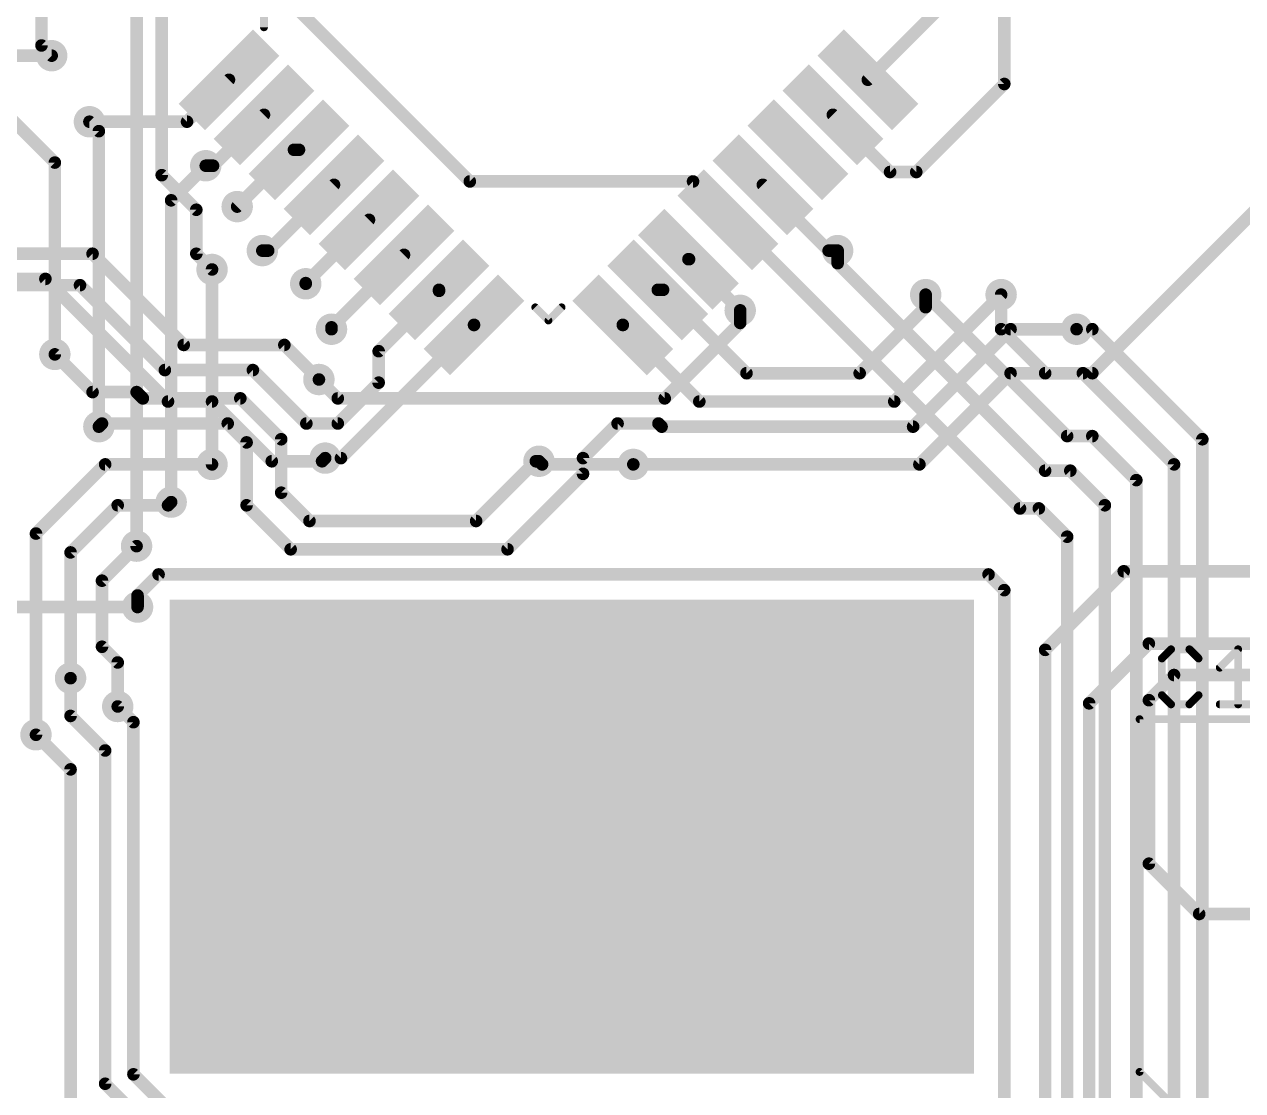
# Model space of a CAD drawing. Extents: x -0.2 to 82.8, y -0.2 to 76.
# Drawn here: x 30.39 to 50.08, y 42.31 to 59.54 of the extents above; entities that cross this region are included whole.
import ezdxf

# ---------------------------------------------------------------- set-up
doc = ezdxf.new("R2010")
doc.units = 0
for name, color, linetype in [('1', 22, 'CONTINUOUS'), ('15', 22, 'CONTINUOUS'), ('16', 175, 'CONTINUOUS'), ('18', 82, 'CONTINUOUS'), ('2', 175, 'CONTINUOUS'), ('20', 7, 'CONTINUOUS'), ('21', 253, 'CONTINUOUS'), ('25', 253, 'CONTINUOUS'), ('29', 253, 'CONTINUOUS'), ('31', 253, 'CONTINUOUS')]:
    doc.layers.add(name, color=color, linetype=linetype)

# ---------------------------------------------------------------- blocks, each defined once
blk = doc.blocks.new('RECT')
blk.add_solid([(-0.5, -0.5), (0.5, -0.5), (-0.5, 0.5), (0.5, 0.5)])
blk = doc.blocks.new('ROUNDV')
at = {"const_width": 0.5}
blk.add_lwpolyline([(0, -0.25, 1), (0, 0.25, 1), (0, -0.25)], format="xyb", dxfattribs=at)

msp = doc.modelspace()

# ---------------------------------------------------------------- linework, layer by layer
at = {"layer": '1', "const_width": 0.2032}
for points in [[(46.228, 64.8716), (46.228, 58.5724)], [(30.6704, 59.1948), (30.6704, 60.452)], [(45.72, 60.3364), (44.0239, 58.6403)], [(30.8356, 59.0296), (30.6704, 59.1948)], [(33.0226, 57.9628), (33.7001, 58.6403)], [(46.228, 58.5724), (44.8056, 57.15)], [(52.3102, 58.5586), (47.6504, 53.8988)], [(33.4428, 57.2516), (34.2658, 58.0746)], [(44.3828, 57.15), (43.4582, 58.0746)], [(31.4452, 57.9628), (33.0226, 57.9628)], [(33.8328, 56.5912), (34.7505, 57.5089)], [(34.7505, 57.5089), (34.8315, 57.5089)], [(33.3248, 57.2516), (33.4428, 57.2516)], [(44.8056, 57.15), (44.3828, 57.15)], [(34.3339, 55.88), (35.3972, 56.9433)], [(43.3901, 55.88), (42.3268, 56.9433)], [(35.9629, 56.3776), (34.9404, 55.3551)], [(31.496, 55.8292), (25.5524, 55.8292)], [(32.9692, 54.356), (31.496, 55.8292)], [(34.3339, 55.88), (34.2392, 55.88)], [(36.5285, 55.8119), (35.3568, 54.6401)], [(43.5356, 55.88), (43.3901, 55.88)], [(41.1247, 55.7412), (41.1344, 55.7412)], [(41.1344, 55.7412), (41.9608, 54.9148)], [(31.2928, 55.3212), (24.4856, 55.3212)], [(31.2928, 55.3212), (32.6644, 53.9496)], [(34.9404, 55.3551), (34.9404, 55.3442)], [(36.1188, 54.2544), (37.0942, 55.2298)], [(37.0942, 55.2298), (37.0942, 55.2462)], [(40.715, 55.2462), (40.6298, 55.2462)], [(42.0624, 53.8988), (40.715, 55.2462)], [(46.1772, 55.1688), (44.45, 53.4416)], [(44.958, 55.1688), (44.958, 54.9656)], [(44.958, 54.9656), (43.8912, 53.8988)], [(35.3568, 54.6401), (35.3568, 54.61)], [(37.6599, 54.6779), (35.5092, 52.5272)], [(37.6599, 54.6805), (37.6599, 54.6779)], [(40.0641, 54.6779), (40.0641, 54.6805)], [(41.3004, 53.4416), (40.0641, 54.6779)], [(46.3296, 54.61), (44.7548, 53.0352)], [(47.3964, 54.61), (46.3296, 54.61)], [(32.9692, 54.356), (34.5948, 54.356)], [(34.5948, 54.356), (35.1536, 53.7972)], [(36.1188, 53.7464), (36.1188, 54.2544)], [(30.8864, 54.2036), (31.496, 53.594)], [(32.6644, 53.9496), (34.0868, 53.9496)], [(34.0868, 53.9496), (34.9504, 53.086)], [(43.8912, 53.8988), (42.0624, 53.8988)], [(46.3296, 53.8988), (44.8564, 52.4256)], [(47.6504, 53.8988), (46.3296, 53.8988)], [(35.4584, 53.086), (36.1188, 53.7464)], [(32.2072, 53.594), (31.496, 53.594)], [(32.3088, 53.4924), (32.2072, 53.594)], [(32.3088, 53.4924), (33.8836, 53.4924)], [(33.8836, 53.4924), (34.544, 52.832)], [(44.45, 53.4416), (41.3004, 53.4416)], [(31.6484, 53.086), (31.5976, 53.0352)], [(33.6804, 53.086), (31.6484, 53.086)], [(33.6804, 53.086), (33.9852, 52.7812)], [(34.9504, 53.086), (35.4584, 53.086)], [(39.4208, 52.5272), (39.9796, 53.086)], [(40.64, 53.086), (39.9796, 53.086)], [(40.6908, 53.0352), (40.64, 53.086)], [(44.7548, 53.0352), (40.6908, 53.0352)], [(33.9852, 52.7812), (33.9852, 51.7652)], [(34.544, 51.9684), (34.544, 52.832)], [(35.5092, 52.5272), (35.2552, 52.5272)], [(38.6588, 52.4764), (37.6936, 51.5112)], [(38.7096, 52.4764), (38.6588, 52.4764)], [(39.4208, 52.2732), (39.4208, 52.5272)], [(30.5816, 51.308), (31.6992, 52.4256)], [(31.6992, 52.4256), (33.4264, 52.4256)], [(38.2016, 51.054), (39.4208, 52.2732)], [(44.8564, 52.4256), (40.2336, 52.4256)], [(35.0012, 51.5112), (34.544, 51.9684)], [(31.1404, 51.0032), (31.9024, 51.7652)], [(31.9024, 51.7652), (32.7152, 51.7652)], [(32.7152, 51.7652), (32.766, 51.816)], [(34.6964, 51.054), (33.9852, 51.7652)], [(37.6936, 51.5112), (35.0012, 51.5112)], [(30.5816, 48.0568), (30.5816, 51.308)], [(31.6484, 50.546), (32.2072, 51.1048)], [(31.1404, 48.9712), (31.1404, 51.0032)], [(38.2016, 51.054), (34.6964, 51.054)], [(48.1584, 50.6984), (46.8884, 49.4284)], [(53.1368, 50.6984), (48.1584, 50.6984)], [(31.6484, 49.4792), (31.6484, 50.546)], [(32.5628, 50.6476), (32.223, 50.3078)], [(45.974, 50.6476), (32.5628, 50.6476)], [(46.228, 50.3936), (45.974, 50.6476)], [(32.223, 50.3078), (32.223, 50.1206)], [(46.228, 41.8084), (46.228, 50.3936)], [(48.5648, 49.53), (47.5996, 48.5648)], [(53.3908, 49.53), (48.5648, 49.53)], [(31.9024, 49.2252), (31.6484, 49.4792)], [(46.8884, 49.4284), (46.8884, 42.0116)], [(31.9024, 48.514), (31.9024, 49.2252)], [(48.5648, 48.6156), (48.9712, 49.022)], [(48.9712, 49.022), (53.1368, 49.022)], [(47.5996, 48.5648), (47.5996, 39.8272)], [(48.5648, 45.974), (48.5648, 48.6156)], [(49.3776, 45.1612), (48.5648, 45.974)], [(55.4228, 45.1612), (49.3776, 45.1612)]]:
    msp.add_lwpolyline(points, dxfattribs=at)
at = {"layer": '1', "const_width": 0.1016}
for points in [[(30.7063, 59.2307, 1), (30.6345, 59.1589)], [(30.6196, 59.1948, 1), (30.7212, 59.1948)], [(30.7997, 58.9937, 1), (30.8715, 59.0655)], [(33.736, 58.6044, 1), (33.6642, 58.6762)], [(43.988, 58.6762, 1), (44.0598, 58.6044)], [(46.2639, 58.5365, 1), (46.1921, 58.6083)], [(46.1772, 58.5724, 1), (46.2788, 58.5724)], [(34.3017, 58.0387, 1), (34.2299, 58.1106)], [(43.4941, 58.1106, 1), (43.4223, 58.0387)], [(31.4452, 58.0136, 1), (31.4452, 57.912)], [(32.9867, 57.9987, 1), (33.0585, 57.9269)], [(33.0226, 57.912, 1), (33.0226, 58.0136)], [(34.7505, 57.5597, 1), (34.7505, 57.4581)], [(34.7865, 57.473, 1), (34.7146, 57.5449)], [(34.8315, 57.4581, 1), (34.8315, 57.5597)], [(33.3248, 57.3024, 1), (33.3248, 57.2008)], [(33.4069, 57.2875, 1), (33.4787, 57.2157)], [(33.4428, 57.2008, 1), (33.4428, 57.3024)], [(44.3828, 57.2008, 1), (44.3828, 57.0992)], [(44.3469, 57.1141, 1), (44.4187, 57.1859)], [(44.7697, 57.1859, 1), (44.8415, 57.1141)], [(44.8056, 57.0992, 1), (44.8056, 57.2008)], [(35.4331, 56.9073, 1), (35.3613, 56.9792)], [(42.3627, 56.9792, 1), (42.2909, 56.9073)], [(33.7969, 56.6271, 1), (33.8687, 56.5553)], [(35.9988, 56.3417, 1), (35.9269, 56.4135)], [(31.5319, 55.8651, 1), (31.4601, 55.7933)], [(31.496, 55.7784, 1), (31.496, 55.88)], [(34.2392, 55.9308, 1), (34.2392, 55.8292)], [(34.298, 55.9159, 1), (34.3698, 55.8441)], [(34.3339, 55.8292, 1), (34.3339, 55.9308)], [(36.5645, 55.776, 1), (36.4926, 55.8478)], [(43.3901, 55.9308, 1), (43.3901, 55.8292)], [(43.3542, 55.8441, 1), (43.426, 55.9159)], [(43.5356, 55.8292, 1), (43.5356, 55.9308)], [(41.1247, 55.792, 1), (41.1247, 55.6904)], [(41.1703, 55.7771, 1), (41.0985, 55.7053)], [(41.1344, 55.6904, 1), (41.1344, 55.792)], [(31.3287, 55.3571, 1), (31.2569, 55.2853)], [(31.2928, 55.2704, 1), (31.2928, 55.372)], [(34.9912, 55.3551, 1), (34.8896, 55.3551)], [(34.9045, 55.391, 1), (34.9763, 55.3192)], [(34.8896, 55.3442, 1), (34.9912, 55.3442)], [(37.145, 55.2462, 1), (37.0434, 55.2462)], [(37.1302, 55.1939, 1), (37.0583, 55.2658)], [(40.6298, 55.297, 1), (40.6298, 55.1954)], [(40.7509, 55.2821, 1), (40.6791, 55.2103)], [(40.715, 55.1954, 1), (40.715, 55.297)], [(37.0434, 55.2298, 1), (37.145, 55.2298)], [(45.0088, 55.1688, 1), (44.9072, 55.1688)], [(46.2131, 55.1329, 1), (46.1413, 55.2047)], [(41.9249, 54.8789, 1), (41.9967, 54.9507)], [(44.9072, 54.9656, 1), (45.0088, 54.9656)], [(44.9939, 54.9297, 1), (44.9221, 55.0015)], [(35.4076, 54.6401, 1), (35.306, 54.6401)], [(35.3209, 54.6761, 1), (35.3927, 54.6042)], [(37.7107, 54.6805, 1), (37.6091, 54.6805)], [(37.6091, 54.6779, 1), (37.7107, 54.6779)], [(37.6958, 54.642, 1), (37.624, 54.7138)], [(40.1149, 54.6805, 1), (40.0133, 54.6805)], [(40.1, 54.7138, 1), (40.0282, 54.642)], [(40.0133, 54.6779, 1), (40.1149, 54.6779)], [(35.306, 54.61, 1), (35.4076, 54.61)], [(46.3296, 54.6608, 1), (46.3296, 54.5592)], [(46.3655, 54.5741, 1), (46.2937, 54.6459)], [(47.3964, 54.5592, 1), (47.3964, 54.6608)], [(32.9692, 54.4068, 1), (32.9692, 54.3052)], [(32.9333, 54.3201, 1), (33.0051, 54.3919)], [(34.6307, 54.3919, 1), (34.5589, 54.3201)], [(34.5948, 54.3052, 1), (34.5948, 54.4068)], [(36.1696, 54.2544, 1), (36.068, 54.2544)], [(36.0829, 54.2903, 1), (36.1547, 54.2185)], [(30.9223, 54.2395, 1), (30.8505, 54.1677)], [(32.6644, 54.0004, 1), (32.6644, 53.8988)], [(32.6285, 53.9137, 1), (32.7003, 53.9855)], [(34.1227, 53.9855, 1), (34.0509, 53.9137)], [(34.0868, 53.8988, 1), (34.0868, 54.0004)], [(42.0624, 53.9496, 1), (42.0624, 53.848)], [(42.0265, 53.8629, 1), (42.0983, 53.9347)], [(43.8553, 53.9347, 1), (43.9271, 53.8629)], [(43.8912, 53.848, 1), (43.8912, 53.9496)], [(46.3296, 53.9496, 1), (46.3296, 53.848)], [(46.3655, 53.8629, 1), (46.2937, 53.9347)], [(47.6145, 53.9347, 1), (47.6863, 53.8629)], [(47.6504, 53.848, 1), (47.6504, 53.9496)], [(35.1177, 53.7613, 1), (35.1895, 53.8331)], [(36.068, 53.7464, 1), (36.1696, 53.7464)], [(36.1547, 53.7105, 1), (36.0829, 53.7823)], [(31.496, 53.6448, 1), (31.496, 53.5432)], [(31.4601, 53.5581, 1), (31.5319, 53.6299)], [(32.2431, 53.6299, 1), (32.1713, 53.5581)], [(32.2072, 53.5432, 1), (32.2072, 53.6448)], [(32.3088, 53.5432, 1), (32.3088, 53.4416)], [(32.2729, 53.4565, 1), (32.3447, 53.5283)], [(33.9195, 53.5283, 1), (33.8477, 53.4565)], [(33.8836, 53.4416, 1), (33.8836, 53.5432)], [(41.3004, 53.4924, 1), (41.3004, 53.3908)], [(41.2645, 53.4057, 1), (41.3363, 53.4775)], [(44.4141, 53.4775, 1), (44.4859, 53.4057)], [(44.45, 53.3908, 1), (44.45, 53.4924)], [(31.6484, 53.1368, 1), (31.6484, 53.0352)], [(31.6843, 53.0501, 1), (31.6125, 53.1219)], [(33.7163, 53.1219, 1), (33.6445, 53.0501)], [(33.6804, 53.0352, 1), (33.6804, 53.1368)], [(34.9504, 53.1368, 1), (34.9504, 53.0352)], [(34.9145, 53.0501, 1), (34.9863, 53.1219)], [(35.4225, 53.1219, 1), (35.4943, 53.0501)], [(35.4584, 53.0352, 1), (35.4584, 53.1368)], [(39.9796, 53.1368, 1), (39.9796, 53.0352)], [(40.0155, 53.0501, 1), (39.9437, 53.1219)], [(40.6759, 53.1219, 1), (40.6041, 53.0501)], [(40.64, 53.0352, 1), (40.64, 53.1368)], [(31.5617, 53.0711, 1), (31.6335, 52.9993)], [(40.6908, 53.086, 1), (40.6908, 52.9844)], [(40.6549, 52.9993, 1), (40.7267, 53.0711)], [(44.7189, 53.0711, 1), (44.7907, 52.9993)], [(44.7548, 52.9844, 1), (44.7548, 53.086)], [(34.036, 52.7812, 1), (33.9344, 52.7812)], [(33.9493, 52.7453, 1), (34.0211, 52.8171)], [(34.5948, 52.832, 1), (34.4932, 52.832)], [(34.5081, 52.7961, 1), (34.5799, 52.8679)], [(35.2552, 52.578, 1), (35.2552, 52.4764)], [(35.4733, 52.5631, 1), (35.5451, 52.4913)], [(35.5092, 52.4764, 1), (35.5092, 52.578)], [(38.6588, 52.5272, 1), (38.6588, 52.4256)], [(38.6947, 52.4405, 1), (38.6229, 52.5123)], [(38.7096, 52.4256, 1), (38.7096, 52.5272)], [(39.4716, 52.5272, 1), (39.37, 52.5272)], [(39.3849, 52.5631, 1), (39.4567, 52.4913)], [(31.6992, 52.4764, 1), (31.6992, 52.3748)], [(31.7351, 52.3897, 1), (31.6633, 52.4615)], [(33.4264, 52.3748, 1), (33.4264, 52.4764)], [(39.4567, 52.2373, 1), (39.3849, 52.3091)], [(40.2336, 52.4764, 1), (40.2336, 52.3748)], [(44.8205, 52.4615, 1), (44.8923, 52.3897)], [(44.8564, 52.3748, 1), (44.8564, 52.4764)], [(39.37, 52.2732, 1), (39.4716, 52.2732)], [(34.5799, 52.0043, 1), (34.5081, 51.9325)], [(34.4932, 51.9684, 1), (34.5948, 51.9684)], [(31.9024, 51.816, 1), (31.9024, 51.7144)], [(31.9383, 51.7293, 1), (31.8665, 51.8011)], [(32.6793, 51.8011, 1), (32.7511, 51.7293)], [(32.7152, 51.7144, 1), (32.7152, 51.816)], [(32.8019, 51.7801, 1), (32.7301, 51.8519)], [(34.0211, 51.8011, 1), (33.9493, 51.7293)], [(33.9344, 51.7652, 1), (34.036, 51.7652)], [(35.0012, 51.562, 1), (35.0012, 51.4604)], [(34.9653, 51.4753, 1), (35.0371, 51.5471)], [(37.6577, 51.5471, 1), (37.7295, 51.4753)], [(37.6936, 51.4604, 1), (37.6936, 51.562)], [(30.6324, 51.308, 1), (30.5308, 51.308)], [(30.5457, 51.3439, 1), (30.6175, 51.2721)], [(32.2431, 51.0689, 1), (32.1713, 51.1407)], [(31.1912, 51.0032, 1), (31.0896, 51.0032)], [(31.1045, 51.0391, 1), (31.1763, 50.9673)], [(34.6964, 51.1048, 1), (34.6964, 51.0032)], [(34.6605, 51.0181, 1), (34.7323, 51.0899)], [(38.1657, 51.0899, 1), (38.2375, 51.0181)], [(38.2016, 51.0032, 1), (38.2016, 51.1048)], [(48.1584, 50.7492, 1), (48.1584, 50.6476)], [(48.1943, 50.6625, 1), (48.1225, 50.7343)], [(31.6992, 50.546, 1), (31.5976, 50.546)], [(31.6125, 50.5819, 1), (31.6843, 50.5101)], [(32.5628, 50.6984, 1), (32.5628, 50.5968)], [(32.5987, 50.6117, 1), (32.5269, 50.6835)], [(46.0099, 50.6835, 1), (45.9381, 50.6117)], [(45.974, 50.5968, 1), (45.974, 50.6984)], [(32.2738, 50.3078, 1), (32.1722, 50.3078)], [(46.2788, 50.3936, 1), (46.1772, 50.3936)], [(46.1921, 50.3577, 1), (46.2639, 50.4295)], [(32.1871, 50.3437, 1), (32.2589, 50.2719)], [(32.1722, 50.1206, 1), (32.2738, 50.1206)], [(48.5648, 49.5808, 1), (48.5648, 49.4792)], [(48.6007, 49.4941, 1), (48.5289, 49.5659)], [(31.6843, 49.5151, 1), (31.6125, 49.4433)], [(31.5976, 49.4792, 1), (31.6992, 49.4792)], [(46.9392, 49.4284, 1), (46.8376, 49.4284)], [(46.8525, 49.4643, 1), (46.9243, 49.3925)], [(31.9532, 49.2252, 1), (31.8516, 49.2252)], [(31.8665, 49.1893, 1), (31.9383, 49.2611)], [(31.0896, 48.9712, 1), (31.1912, 48.9712)], [(48.9712, 49.0728, 1), (48.9712, 48.9712)], [(49.0071, 48.9861, 1), (48.9353, 49.0579)], [(47.6504, 48.5648, 1), (47.5488, 48.5648)], [(47.5637, 48.6007, 1), (47.6355, 48.5289)], [(48.6156, 48.6156, 1), (48.514, 48.6156)], [(48.5289, 48.6515, 1), (48.6007, 48.5797)], [(31.8516, 48.514, 1), (31.9532, 48.514)], [(30.5308, 48.0568, 1), (30.6324, 48.0568)], [(48.6007, 46.0099, 1), (48.5289, 45.9381)], [(48.514, 45.974, 1), (48.6156, 45.974)], [(49.3776, 45.212, 1), (49.3776, 45.1104)], [(49.3417, 45.1253, 1), (49.4135, 45.1971)]]:
    msp.add_lwpolyline(points, format="xyb", dxfattribs=at)
at = {"layer": '15', "const_width": 0.2032}
for points in [[(32.6136, 57.0992), (32.6136, 63.1952)], [(33.1724, 56.5404), (32.6136, 57.0992)], [(33.1724, 56.5404), (33.1724, 55.8292)], [(33.1724, 55.8292), (33.4264, 55.5752)]]:
    msp.add_lwpolyline(points, dxfattribs=at)
at = {"layer": '15', "const_width": 0.1016}
for points in [[(32.6495, 57.1351, 1), (32.5777, 57.0633)], [(32.5628, 57.0992, 1), (32.6644, 57.0992)], [(33.2232, 56.5404, 1), (33.1216, 56.5404)], [(33.1365, 56.5045, 1), (33.2083, 56.5763)], [(33.2083, 55.8651, 1), (33.1365, 55.7933)], [(33.1216, 55.8292, 1), (33.2232, 55.8292)], [(33.3905, 55.5393, 1), (33.4623, 55.6111)]]:
    msp.add_lwpolyline(points, format="xyb", dxfattribs=at)
at = {"layer": '16', "const_width": 0.2032}
for points in [[(32.2072, 51.1048), (32.2072, 61.722)], [(37.592, 56.9976), (34.8488, 59.7408)], [(28.4988, 59.0296), (30.8356, 59.0296)], [(30.8864, 57.3024), (29.8704, 58.3184)], [(31.5976, 57.8104), (31.4452, 57.9628)], [(31.5976, 53.0352), (31.5976, 57.8104)], [(30.8864, 54.2036), (30.8864, 57.3024)], [(32.766, 56.6928), (33.3248, 57.2516)], [(41.1988, 56.9976), (37.592, 56.9976)], [(46.482, 51.7144), (41.1988, 56.9976)], [(32.766, 51.816), (32.766, 56.6928)], [(43.5356, 55.88), (43.5356, 55.6768)], [(43.5356, 55.6768), (46.8884, 52.324)], [(33.4264, 52.4256), (33.4264, 55.5752)], [(44.958, 55.1688), (47.244, 52.8828)], [(46.1772, 54.61), (46.1772, 55.1688)], [(41.9608, 54.9148), (41.9608, 54.7116)], [(41.9608, 54.7116), (40.7416, 53.4924)], [(46.1772, 54.61), (46.8884, 53.8988)], [(47.3964, 54.61), (47.6504, 54.61)], [(47.6504, 54.61), (49.4284, 52.832)], [(46.8884, 53.8988), (47.498, 53.8988)], [(47.498, 53.8988), (48.9712, 52.4256)], [(35.4584, 53.4924), (35.1536, 53.7972)], [(40.7416, 53.4924), (35.4584, 53.4924)], [(47.244, 52.8828), (47.6504, 52.8828)], [(47.6504, 52.8828), (48.3616, 52.1716)], [(49.4284, 52.832), (49.4284, 38.4048)], [(38.7604, 52.4256), (38.7096, 52.4764)], [(40.2336, 52.4256), (38.7604, 52.4256)], [(46.8884, 52.324), (47.2948, 52.324)], [(47.2948, 52.324), (47.8536, 51.7652)], [(48.9712, 38.1508), (48.9712, 52.4256)], [(48.3616, 52.1716), (48.3616, 37.9984)], [(46.482, 51.7144), (46.7868, 51.7144)], [(46.7868, 51.7144), (47.244, 51.2572)], [(47.8536, 51.7652), (47.8536, 37.6936)], [(47.244, 51.2572), (47.244, 37.2364)], [(20.6946, 50.1206), (32.223, 50.1206)], [(31.1404, 48.3616), (31.1404, 48.9712)], [(31.6992, 47.8028), (31.1404, 48.3616)], [(32.1564, 48.26), (31.9024, 48.514)], [(32.1564, 42.5704), (32.1564, 48.26)], [(31.1404, 47.498), (30.5816, 48.0568)], [(31.6992, 42.418), (31.6992, 47.8028)], [(31.1404, 42.1132), (31.1404, 47.498)], [(32.8168, 41.91), (32.1564, 42.5704)], [(32.6644, 41.4528), (31.6992, 42.418)]]:
    msp.add_lwpolyline(points, dxfattribs=at)
at = {"layer": '16', "const_width": 0.1016}
for points in [[(30.8356, 58.9788, 1), (30.8356, 59.0804)], [(31.4811, 57.9987, 1), (31.4093, 57.9269)], [(31.6484, 57.8104, 1), (31.5468, 57.8104)], [(31.5617, 57.7745, 1), (31.6335, 57.8463)], [(30.9372, 57.3024, 1), (30.8356, 57.3024)], [(30.8505, 57.2665, 1), (30.9223, 57.3383)], [(33.3607, 57.2157, 1), (33.2889, 57.2875)], [(37.592, 57.0484, 1), (37.592, 56.9468)], [(41.2347, 57.0335, 1), (41.1629, 56.9617)], [(41.1988, 56.9468, 1), (41.1988, 57.0484)], [(37.5561, 56.9617, 1), (37.6279, 57.0335)], [(32.8168, 56.6928, 1), (32.7152, 56.6928)], [(32.7301, 56.7287, 1), (32.8019, 56.6569)], [(43.5864, 55.88, 1), (43.4848, 55.88)], [(43.5715, 55.7127, 1), (43.4997, 55.6409)], [(43.4848, 55.6768, 1), (43.5864, 55.6768)], [(33.4772, 55.5752, 1), (33.3756, 55.5752)], [(44.9939, 55.2047, 1), (44.9221, 55.1329)], [(46.228, 55.1688, 1), (46.1264, 55.1688)], [(42.0116, 54.9148, 1), (41.91, 54.9148)], [(41.91, 54.7116, 1), (42.0116, 54.7116)], [(41.9967, 54.6757, 1), (41.9249, 54.7475)], [(46.2131, 54.6459, 1), (46.1413, 54.5741)], [(46.1264, 54.61, 1), (46.228, 54.61)], [(47.3964, 54.6608, 1), (47.3964, 54.5592)], [(47.6863, 54.6459, 1), (47.6145, 54.5741)], [(47.6504, 54.5592, 1), (47.6504, 54.6608)], [(30.8356, 54.2036, 1), (30.9372, 54.2036)], [(46.8884, 53.9496, 1), (46.8884, 53.848)], [(46.8525, 53.8629, 1), (46.9243, 53.9347)], [(47.5339, 53.9347, 1), (47.4621, 53.8629)], [(47.498, 53.848, 1), (47.498, 53.9496)], [(35.1895, 53.8331, 1), (35.1177, 53.7613)], [(35.4584, 53.5432, 1), (35.4584, 53.4416)], [(35.4225, 53.4565, 1), (35.4943, 53.5283)], [(40.7057, 53.5283, 1), (40.7775, 53.4565)], [(40.7416, 53.4416, 1), (40.7416, 53.5432)], [(31.5468, 53.0352, 1), (31.6484, 53.0352)], [(47.244, 52.9336, 1), (47.244, 52.832)], [(47.2081, 52.8469, 1), (47.2799, 52.9187)], [(47.6863, 52.9187, 1), (47.6145, 52.8469)], [(47.6504, 52.832, 1), (47.6504, 52.9336)], [(49.4792, 52.832, 1), (49.3776, 52.832)], [(49.3925, 52.7961, 1), (49.4643, 52.8679)], [(38.7455, 52.5123, 1), (38.6737, 52.4405)], [(33.3756, 52.4256, 1), (33.4772, 52.4256)], [(38.7604, 52.4764, 1), (38.7604, 52.3748)], [(38.7245, 52.3897, 1), (38.7963, 52.4615)], [(40.2336, 52.3748, 1), (40.2336, 52.4764)], [(46.8884, 52.3748, 1), (46.8884, 52.2732)], [(46.8525, 52.2881, 1), (46.9243, 52.3599)], [(47.3307, 52.3599, 1), (47.2589, 52.2881)], [(47.2948, 52.2732, 1), (47.2948, 52.3748)], [(49.022, 52.4256, 1), (48.9204, 52.4256)], [(48.9353, 52.3897, 1), (49.0071, 52.4615)], [(48.4124, 52.1716, 1), (48.3108, 52.1716)], [(48.3257, 52.1357, 1), (48.3975, 52.2075)], [(32.7152, 51.816, 1), (32.8168, 51.816)], [(46.482, 51.7652, 1), (46.482, 51.6636)], [(46.4461, 51.6785, 1), (46.5179, 51.7503)], [(46.8227, 51.7503, 1), (46.7509, 51.6785)], [(46.7868, 51.6636, 1), (46.7868, 51.7652)], [(47.9044, 51.7652, 1), (47.8028, 51.7652)], [(47.8177, 51.7293, 1), (47.8895, 51.8011)], [(47.2948, 51.2572, 1), (47.1932, 51.2572)], [(47.2081, 51.2213, 1), (47.2799, 51.2931)], [(32.1564, 51.1048, 1), (32.258, 51.1048)], [(32.223, 50.0698, 1), (32.223, 50.1714)], [(31.1912, 48.9712, 1), (31.0896, 48.9712)], [(31.1763, 48.3975, 1), (31.1045, 48.3257)], [(31.9383, 48.5499, 1), (31.8665, 48.4781)], [(31.0896, 48.3616, 1), (31.1912, 48.3616)], [(32.2072, 48.26, 1), (32.1056, 48.26)], [(32.1205, 48.2241, 1), (32.1923, 48.2959)], [(30.6175, 48.0927, 1), (30.5457, 48.0209)], [(31.75, 47.8028, 1), (31.6484, 47.8028)], [(31.6633, 47.7669, 1), (31.7351, 47.8387)], [(31.1912, 47.498, 1), (31.0896, 47.498)], [(31.1045, 47.4621, 1), (31.1763, 47.5339)], [(32.1923, 42.6063, 1), (32.1205, 42.5345)], [(32.1056, 42.5704, 1), (32.2072, 42.5704)], [(31.7351, 42.4539, 1), (31.6633, 42.3821)], [(31.6484, 42.418, 1), (31.75, 42.418)]]:
    msp.add_lwpolyline(points, format="xyb", dxfattribs=at)
at = {"layer": '2', "const_width": 0.2032}
for points in [[(30.734, 55.4228), (30.1752, 55.4228)], [(32.7152, 53.4416), (30.734, 55.4228)], [(32.7152, 53.4416), (33.4264, 53.4416)], [(33.4264, 53.4416), (34.3916, 52.4764)], [(34.3916, 52.4764), (35.2044, 52.4764)], [(35.2044, 52.4764), (35.2552, 52.5272)]]:
    msp.add_lwpolyline(points, dxfattribs=at)
at = {"layer": '2', "const_width": 0.1016}
for points in [[(30.7699, 55.4587, 1), (30.6981, 55.3869)], [(30.734, 55.372, 1), (30.734, 55.4736)], [(32.7152, 53.4924, 1), (32.7152, 53.3908)], [(32.6793, 53.4057, 1), (32.7511, 53.4775)], [(33.4623, 53.4775, 1), (33.3905, 53.4057)], [(33.4264, 53.3908, 1), (33.4264, 53.4924)], [(34.3916, 52.5272, 1), (34.3916, 52.4256)], [(34.3557, 52.4405, 1), (34.4275, 52.5123)], [(35.1685, 52.5123, 1), (35.2403, 52.4405)], [(35.2044, 52.4256, 1), (35.2044, 52.5272)], [(35.2911, 52.4913, 1), (35.2193, 52.5631)]]:
    msp.add_lwpolyline(points, format="xyb", dxfattribs=at)
at = {"layer": '21', "const_width": 0.127}
for points in [[(34.2658, 59.4888), (34.2658, 60.0545)], [(38.862, 54.7512), (38.6499, 54.9634)], [(38.862, 54.7512), (39.0741, 54.9634)], [(48.4144, 42.6088), (48.4144, 48.3088)], [(51.0144, 48.3088), (48.4144, 48.3088)], [(49.3144, 41.7088), (48.4144, 42.6088)]]:
    msp.add_lwpolyline(points, dxfattribs=at)
at = {"layer": '21', "const_width": 0.0635}
for points in [[(34.2341, 59.4888, 1), (34.2976, 59.4888)], [(38.6723, 54.9858, 1), (38.6274, 54.9409)], [(39.0966, 54.9409, 1), (39.0517, 54.9858)], [(38.8395, 54.7737, 1), (38.8845, 54.7288)], [(38.8395, 54.7288, 1), (38.8845, 54.7737)], [(48.4462, 48.3088, 1), (48.3826, 48.3088)], [(48.4144, 48.3406, 1), (48.4144, 48.2771)], [(48.4369, 42.6313, 1), (48.3919, 42.5863)], [(48.3826, 42.6088, 1), (48.4462, 42.6088)]]:
    msp.add_lwpolyline(points, format="xyb", dxfattribs=at)
at = {"layer": '25', "const_width": 0.127}
for points in [[(48.923, 49.4381), (48.7747, 49.2898)], [(49.2196, 49.4381), (48.923, 49.4381)], [(49.3679, 49.2898), (49.2196, 49.4381)], [(49.7102, 49.1415), (50.0068, 49.4381)], [(50.0068, 49.4381), (50.0068, 48.5483)], [(48.7747, 49.2898), (48.7747, 48.6966)], [(48.7747, 48.6966), (48.923, 48.5483)], [(49.2196, 48.5483), (49.3679, 48.6966)], [(48.923, 48.5483), (49.2196, 48.5483)], [(49.7102, 48.5483), (50.3034, 48.5483)]]:
    msp.add_lwpolyline(points, dxfattribs=at)
at = {"layer": '25', "const_width": 0.0635}
for points in [[(48.923, 49.4698, 1), (48.923, 49.4063)], [(48.9454, 49.4156, 1), (48.9005, 49.4605)], [(49.242, 49.4605, 1), (49.1971, 49.4156)], [(49.2196, 49.4063, 1), (49.2196, 49.4698)], [(50.0386, 49.4381, 1), (49.9751, 49.4381)], [(50.0293, 49.4156, 1), (49.9844, 49.4605)], [(48.8065, 49.2898, 1), (48.743, 49.2898)], [(48.7522, 49.3122, 1), (48.7972, 49.2673)], [(49.3454, 49.2673, 1), (49.3903, 49.3122)], [(49.6878, 49.1639, 1), (49.7327, 49.119)], [(48.7972, 48.719, 1), (48.7522, 48.6741)], [(48.743, 48.6966, 1), (48.8065, 48.6966)], [(49.3903, 48.6741, 1), (49.3454, 48.719)], [(48.923, 48.5801, 1), (48.923, 48.5166)], [(48.9005, 48.5258, 1), (48.9454, 48.5708)], [(49.1971, 48.5708, 1), (49.242, 48.5258)], [(49.2196, 48.5166, 1), (49.2196, 48.5801)], [(49.7102, 48.5801, 1), (49.7102, 48.5166)], [(49.9751, 48.5483, 1), (50.0386, 48.5483)]]:
    msp.add_lwpolyline(points, format="xyb", dxfattribs=at)

# ---------------------------------------------------------------- block references
at = {"layer": '1', "xscale": 0.5, "yscale": 1.6}
for p, rotation in [((33.7001, 58.6403), 315), ((44.0239, 58.6403), 225), ((34.2658, 58.0746), 315), ((43.4582, 58.0746), 225), ((34.8315, 57.5089), 315), ((42.8925, 57.5089), 225), ((35.3972, 56.9433), 315), ((42.3268, 56.9433), 225), ((35.9629, 56.3776), 315), ((41.7611, 56.3776), 225), ((36.5285, 55.8119), 315), ((41.1247, 55.7412), 225), ((37.0942, 55.2462), 315), ((40.6298, 55.2462), 225), ((37.6599, 54.6805), 315), ((40.0641, 54.6805), 225)]:
    msp.add_blockref('RECT', p, dxfattribs=dict(at, rotation=rotation))
at = {"layer": '18', "xscale": 0.508, "yscale": 0.508}
for p in [(30.8356, 59.0296), (30.8356, 59.0296), (30.8356, 59.0296), (30.8356, 59.0296), (31.4452, 57.9628), (31.4452, 57.9628), (31.4452, 57.9628), (31.4452, 57.9628), (33.3248, 57.2516), (33.3248, 57.2516), (33.3248, 57.2516), (33.3248, 57.2516), (33.8328, 56.5912), (33.8328, 56.5912), (33.8328, 56.5912), (33.8328, 56.5912), (34.2392, 55.88), (34.2392, 55.88), (34.2392, 55.88), (34.2392, 55.88), (43.5356, 55.88), (43.5356, 55.88), (43.5356, 55.88), (43.5356, 55.88), (33.4264, 55.5752), (33.4264, 55.5752), (33.4264, 55.5752), (33.4264, 55.5752), (34.9404, 55.3442), (34.9404, 55.3442), (34.9404, 55.3442), (34.9404, 55.3442), (44.958, 55.1688), (44.958, 55.1688), (44.958, 55.1688), (44.958, 55.1688), (46.1772, 55.1688), (46.1772, 55.1688), (46.1772, 55.1688), (46.1772, 55.1688), (41.9608, 54.9148), (41.9608, 54.9148), (41.9608, 54.9148), (41.9608, 54.9148), (35.3568, 54.61), (35.3568, 54.61), (35.3568, 54.61), (35.3568, 54.61), (47.3964, 54.61), (47.3964, 54.61), (47.3964, 54.61), (47.3964, 54.61), (30.8864, 54.2036), (30.8864, 54.2036), (30.8864, 54.2036), (30.8864, 54.2036), (35.1536, 53.7972), (35.1536, 53.7972), (35.1536, 53.7972), (35.1536, 53.7972), (31.5976, 53.0352), (31.5976, 53.0352), (31.5976, 53.0352), (31.5976, 53.0352), (35.2552, 52.5272), (35.2552, 52.5272), (35.2552, 52.5272), (35.2552, 52.5272), (33.4264, 52.4256), (33.4264, 52.4256), (33.4264, 52.4256), (33.4264, 52.4256), (38.7096, 52.4764), (38.7096, 52.4764), (38.7096, 52.4764), (38.7096, 52.4764), (40.2336, 52.4256), (40.2336, 52.4256), (40.2336, 52.4256), (40.2336, 52.4256), (32.766, 51.816), (32.766, 51.816), (32.766, 51.816), (32.766, 51.816), (32.2072, 51.1048), (32.2072, 51.1048), (32.2072, 51.1048), (32.2072, 51.1048), (32.223, 50.1206), (32.223, 50.1206), (32.223, 50.1206), (32.223, 50.1206), (31.1404, 48.9712), (31.1404, 48.9712), (31.1404, 48.9712), (31.1404, 48.9712), (31.9024, 48.514), (31.9024, 48.514), (31.9024, 48.514), (31.9024, 48.514), (30.5816, 48.0568), (30.5816, 48.0568), (30.5816, 48.0568), (30.5816, 48.0568)]:
    msp.add_blockref('ROUNDV', p, dxfattribs=at)
at = {"layer": '20', "xscale": 13, "yscale": 7.66}
msp.add_blockref('RECT', (39.24, 46.41), dxfattribs=at)
at = {"layer": '29', "xscale": 0.6016, "yscale": 1.7016}
for p, rotation in [((33.7001, 58.6403), 315), ((44.0239, 58.6403), 225), ((34.2658, 58.0746), 315), ((43.4582, 58.0746), 225), ((34.8315, 57.5089), 315), ((42.8925, 57.5089), 225), ((35.3972, 56.9433), 315), ((42.3268, 56.9433), 225), ((35.9629, 56.3776), 315), ((41.7611, 56.3776), 225), ((36.5285, 55.8119), 315), ((41.1247, 55.7412), 225), ((37.0942, 55.2462), 315), ((40.6298, 55.2462), 225), ((37.6599, 54.6805), 315), ((40.0641, 54.6805), 225)]:
    msp.add_blockref('RECT', p, dxfattribs=dict(at, rotation=rotation))
at = {"layer": '31', "xscale": 0.5, "yscale": 1.6}
for p, rotation in [((33.7001, 58.6403), 315), ((44.0239, 58.6403), 225), ((34.2658, 58.0746), 315), ((43.4582, 58.0746), 225), ((34.8315, 57.5089), 315), ((42.8925, 57.5089), 225), ((35.3972, 56.9433), 315), ((42.3268, 56.9433), 225), ((35.9629, 56.3776), 315), ((41.7611, 56.3776), 225), ((36.5285, 55.8119), 315), ((41.1247, 55.7412), 225), ((37.0942, 55.2462), 315), ((40.6298, 55.2462), 225), ((37.6599, 54.6805), 315), ((40.0641, 54.6805), 225)]:
    msp.add_blockref('RECT', p, dxfattribs=dict(at, rotation=rotation))

doc.saveas('drawing.dxf')
